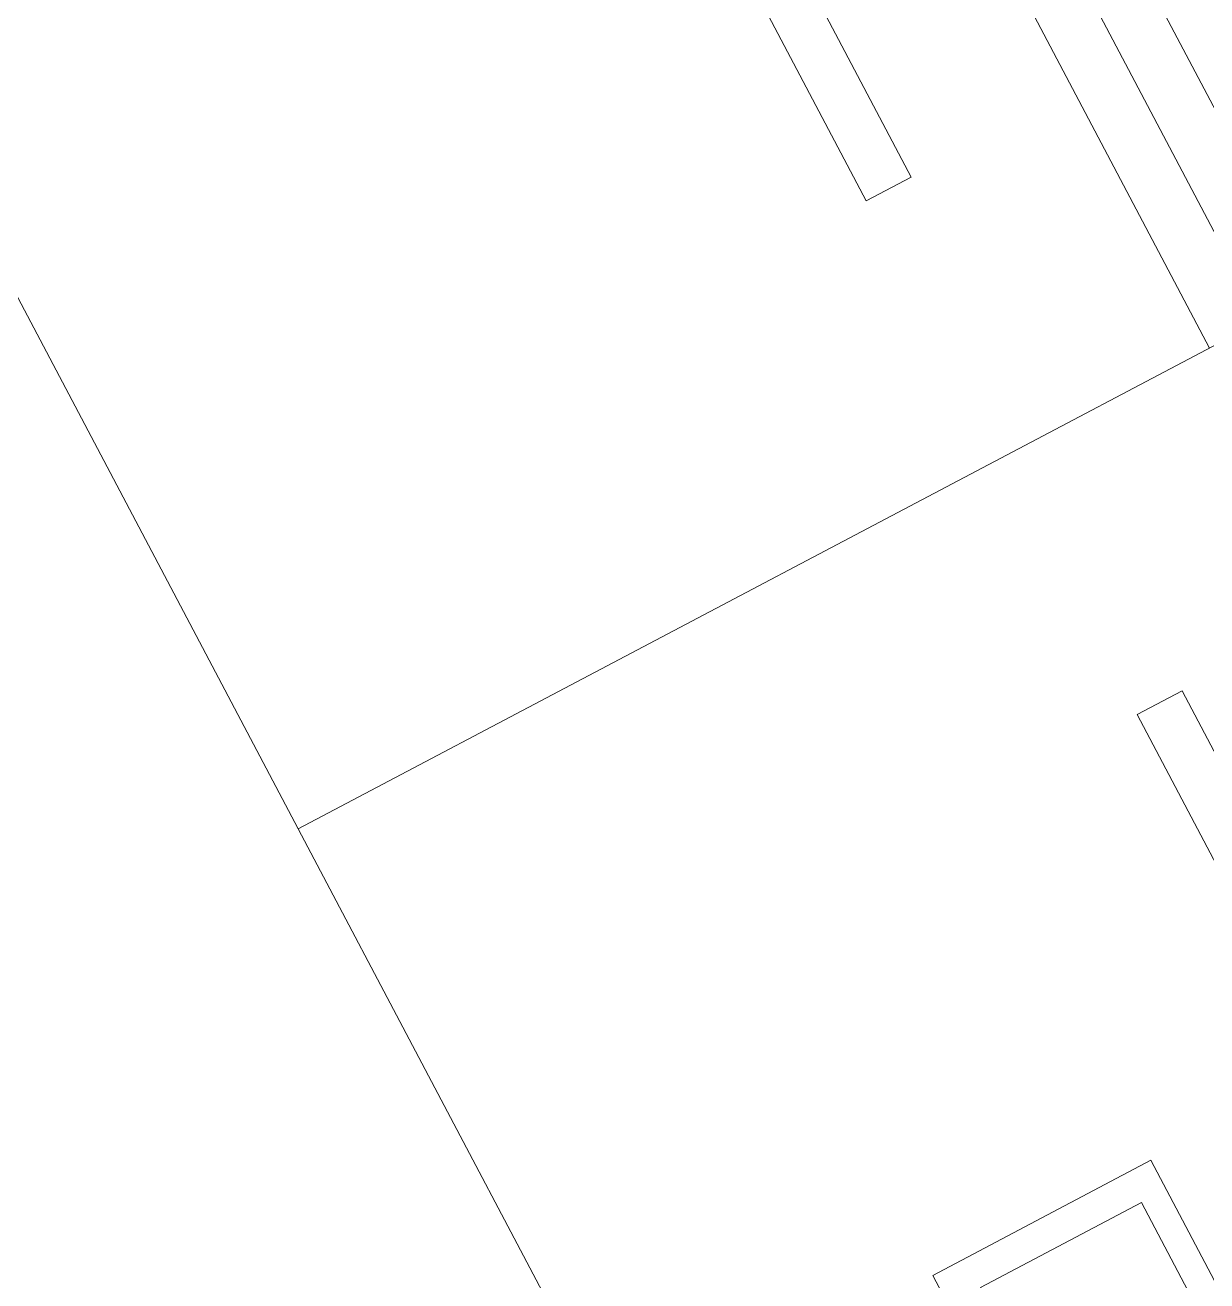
# Model space of a CAD drawing. Header units: millimetres. Extents: x 76548 to 82340, y 1824 to 48656.
# Drawn here: x 77561 to 78375, y 17630 to 18496 of the extents above; entities that cross this region are included whole.
import ezdxf

# ---------------------------------------------------------------- set-up
doc = ezdxf.new("R2010")
doc.units = ezdxf.units.MM
doc.header["$MEASUREMENT"] = 0
doc.layers.add('FURN-FILE', color=211, linetype='Continuous', lineweight=0)
doc.layers.add('FURN-WKST', color=42, linetype='Continuous', lineweight=13)

# ---------------------------------------------------------------- blocks, each defined once
blk = doc.blocks.new('wrk3_24')
at = {"layer": 'FURN-WKST', "color": 0}
blk.add_line((2.91038304567337e-11, 40), (1499.999999999971, 40), dxfattribs=at)
at = {"layer": 'FURN-WKST', "color": 0, "flags": 128}
blk.add_lwpolyline([(0, -1.455191522836685e-11), (1500.000000000004, 1.455191522836685e-11), (1500.000000000004, 749.9999999999854), (0, 750.0000000000146), (0, -1.455191522836685e-11)], close=True, dxfattribs=at)
blk = doc.blocks.new('*U140')
at = {"color": 0, "linetype": 'ByBlock', "lineweight": -2, "flags": 128}
for points in [[(-67.61908009959734, 119.8511182272923), (-64.84534890274517, 117.1913168421379), (-62.42550673798542, 114.5413304737922), (-60.30800325647579, 111.93090655985), (-58.44940678270359, 109.3822467626014), (-56.8130693375424, 106.9115210063756), (-54.00518346956233, 102.0915753082154), (-51.80652440115227, 97.70417012096004), (-50.06344278018514, 93.76066651516157), (-47.37595461419551, 86.68967397911183), (-45.62595027363568, 81.301109963817), (-43.35318819442182, 73.19370558425726), (-41.40966762852622, 65.19777894075378), (-40.91550505548366, 62.53394001889683), (-40.6496677602845, 59.92285450849158), (-40.58475376819842, 57.3700825052365), (-40.97268007397361, 52.37802014877889), (-41.914883470512, 47.67022876156261), (-43.26942421402782, 43.26000024147652), (-44.92278237442952, 39.15115871220769), (-46.78456044603081, 35.3405564492823), (-48.78314655720897, 31.82003214280121), (-50.86216625687666, 28.57793791249424), (-55.24086516475654, 22.69230034189968), (-59.51887410721974, 17.79939850518349), (-63.54742014381918, 13.75705450441455), (-67.25285308546154, 10.43118688863615), (-70.60783187678317, 7.701659292877594), (-76.6677293099201, 3.37855615317676), (-81.31404716522957, 0.5568642565995106), (-84.82432937524572, -1.299374426846043), (-90.08361473228433, -3.63072643349733), (-95.27644379723642, -5.37451956633231), (-95.47358019890089, -5.419091665607993), (-95.67055297488696, -5.444728268295876), (-95.86637859886105, -5.453880923676479), (-96.06022140358982, -5.448739235853282), (-96.44535499345511, -5.402093129770947), (-96.81497408929863, -5.318066597705183), (-97.16608570462267, -5.207561594172148), (-97.49687890791392, -5.079112602947134), (-97.8064397785347, -4.939352993860666), (-98.37903664850455, -4.634890908891975), (-98.86386705219047, -4.332948448918614), (-99.26913694133691, -4.049802353751147), (-99.60483979117998, -3.793078841161332), (-99.88115909724729, -3.565285736774968), (-100.1076285141899, -3.366031539557298), (-100.2927462922671, -3.193397904167796), (-100.5840608621947, -2.899356445865124), (-100.7723644175567, -2.689240437088301), (-100.8949787282181, -2.539572256111569), (-101.0465345834236, -2.330884196060651), (-101.1561822656222, -2.14503931091167), (-101.4409390787914, -1.445322142277291), (-101.6481950548041, -0.6524327172010089), (-101.788603322595, 0.2165423058213491), (-101.8716133223643, 1.14656713338627), (-101.8970730606816, 3.172354743277538), (-101.7775322246016, 5.306508713772928), (-101.5583595260396, 7.480283609489561), (-101.274357725124, 9.642635119016632), (-100.5870980057807, 13.93301152819913), (-99.14412823809835, 21.74740369258143), (-98.60773122712271, 24.6304200236118), (-98.17320661401027, 27.07396864619659), (-97.83422069944208, 29.12574987945845), (-97.57892483736214, 30.83770289058884), (-97.39370947254065, 32.26027720448837), (-97.17186890404264, 34.55116414575605), (-97.10536031059746, 36.07788473146502), (-97.11974775588897, 37.10091909084076), (-97.25674297382648, 38.41793243991197), (-97.38180276550702, 38.97036062074767), (-97.54741736219148, 39.44703207765269), (-98.1142014345678, 40.19056864662343), (-98.9233204092452, 40.45366641275177), (-99.93445238847926, 40.30889917400782), (-101.1120721077896, 39.82035763866588), (-102.4249452070071, 39.04453982257837), (-103.8456727578159, 38.03115308111956), (-105.3502812164661, 36.82383626693627), (-106.9178534255916, 35.46080970465118), (-108.5301967025734, 33.97545994807297), (-111.8827385132754, 30.69538162020035), (-140.3592596941307, 0.2186055035745085), (-143.5165686777764, -2.886757814550947), (-146.0600128784281, -5.219260733905685), (-148.0878357508773, -6.913196830890229), (-149.690816583272, -8.094561399237136), (-150.9488208765397, -8.87438195465802), (-151.9298831256747, -9.34657586159301), (-152.6906584745593, -9.588280633281101), (-153.2775406830333, -9.661413752051885), (-154.1174063881626, -9.460717697897053), (-154.5820657349977, -9.020029403465742), (-154.8326237551082, -8.517528435651911), (-155.0435865360923, -7.474236274843861), (-155.0473385666555, -6.067045890893496), (-154.8964854430524, -3.053171089457464), (-154.7997154541663, 2.860183056647656), (-154.8552917617053, 8.279427474015392), (-154.9618969707226, 13.17897466721843), (-155.1534302890504, 22.03153732795181), (-155.1920812111784, 28.83735241508839), (-155.1008446458436, 33.99827347265455), (-154.6791158218839, 41.77505371118968), (-154.3050895104097, 45.6581984112272), (-153.8007694544795, 49.52481551114761), (-153.1729636003147, 52.92732618466107), (-152.3840443749796, 56.04172198531887), (-151.4776834191143, 58.89398270378297), (-150.4891096838546, 61.5077040081087), (-149.4466183565382, 63.90430243581068), (-147.2104973392416, 68.25514738704078), (-144.9776890144567, 71.90625871885277), (-142.8334516649484, 74.97902596081985), (-140.8253958409914, 77.57257614884293), (-137.0507443647948, 81.89322869175157), (-134.0331248992152, 84.94772338198527), (-131.6822957018449, 87.13180677212222), (-128.041265477048, 90.23306362117364), (-124.2950765424757, 93.12041495272933), (-122.1944844026584, 94.5048411681637), (-120.125022509892, 95.61534097933327), (-118.1086713360273, 96.51444639041074), (-116.1610635663819, 97.25128303228848), (-112.3910850809189, 98.41623102913582), (-98.74895914975787, 101.7455898591325), (-95.42882702485076, 102.7795248570219), (-93.01137761422433, 103.7020986989846), (-91.25022279002587, 104.4980965959257), (-88.70853722964239, 105.891280534619), (-87.48904267014586, 106.6896908708659), (-86.30767392944836, 107.5634780721812), (-85.24281759059522, 108.4234079520393), (-84.33511441126757, 109.1963672712445), (-83.5611749401287, 109.8897256729178), (-82.90078719997837, 110.5103206056447), (-81.7860699166049, 111.6298139937826), (-80.9870421657688, 112.4993101095206), (-80.41015755770786, 113.1693222091817), (-79.58315814647358, 114.2047176758279), (-78.80509393326065, 115.2786013452424), (-78.45260571164545, 115.8283388766285), (-78.15109776785539, 116.3628793276148), (-77.64597897385829, 117.4047347786909), (-76.12015512687503, 121.2024270650363), (-75.69985634527984, 122.122288345312), (-75.35043371777283, 122.7881308255783), (-75.06370019931637, 123.2702966395227), (-74.58582031464903, 123.9603531057437), (-74.32227512936515, 124.2883374473677), (-74.04041603661608, 124.6036623473665), (-59.05672363727354, 140.1510850906852), (-36.23564090477885, 163.1540405143242), (-13.51566399703734, 186.2140992055902), (0.4958864473883295, 201.0816343661863), (21.26328289901721, 223.6485303609443), (31.80705583900271, 234.8251548717417), (42.62526393884036, 245.7912772935015), (43.70061467932828, 246.7682474628236), (44.76959260777221, 247.6015438125396), (45.82103654796083, 248.3133955002122), (46.84662067180034, 248.9224666154441), (47.84028851315088, 249.444443030683), (49.77822733200446, 250.3023364261608), (51.5427755114215, 250.9323933997439), (53.13007213716628, 251.3986341190757), (54.5458255650301, 251.7463450646392), (57.06777838809649, 252.2318826944829), (58.98240400246868, 252.5041075213594), (61.86387920306879, 252.7861356514768), (64.72213053592714, 252.9434306352377), (74.32516220280377, 253.192755991513), (82.65162228011468, 253.2409107464337), (97.10010229871841, 252.9758709788803), (107.8759669136343, 252.513658389893), (124.0263173383137, 251.4533350394631), (140.2654369056982, 250.0231908925634), (165.3093996995303, 247.4188910413832), (183.9117582234321, 245.1933508434377), (197.8449213047716, 243.310337536157), (218.8391275547619, 240.0511836253718), (240.1024128960562, 236.156604621734), (248.7611122700037, 234.1900473329006), (256.186475809518, 232.1130546154745), (262.5724508837011, 230.0469118150868), (268.0779688235489, 228.0646362974949), (277.5354498688248, 224.2447076623394), (284.48707708031, 221.1221407611083), (294.7000673256698, 216.0949155328635), (304.6719121779606, 210.7441164936899), (312.3102401713113, 206.259706148554), (318.8010893504106, 202.0233081238548), (324.3168669124716, 198.055573369631), (329.0069823505182, 194.3695947166343), (332.9992974594934, 190.9706648405845), (336.4023111995048, 187.8571193858879), (342.1425338980043, 182.0787008632615), (346.2573300809745, 177.4551529875534), (349.2303177099384, 173.8164770746007), (353.4989858744375, 168.0715698394779), (357.527370797703, 161.9673045995441), (360.0397422222595, 157.7888825482478), (364.3050151700445, 149.9991768384352), (367.6088177376078, 143.2079608393724), (370.2122486756271, 137.2651436032975), (372.2973645470774, 132.0517480148883), (375.5819527893036, 122.8650751530367), (377.8010569826001, 115.8934357966646), (380.8564324112667, 105.2474096567676), (383.7333848598646, 94.30326769605745), (387.5562381084019, 80.06252555781248), (390.2762907734868, 69.43734637932357), (391.9656708241091, 61.47044515255038), (392.9224299667112, 55.4840800801685), (393.4177846199163, 50.98282134158944), (393.6441879352642, 47.59822704375256), (393.7204298809811, 42.50415163759681), (393.4428878726467, 37.3853461186518), (391.5755625806341, 18.34656438336242), (388.4089335701137, -10.11167181293786), (385.0056040351628, -38.54321582521516), (381.1688266494602, -69.87065386373433), (377.1767696383176, -101.290314624639), (375.9134614937357, -110.1125533967497), (374.6273851979058, -117.8116107258174), (371.9929095386615, -131.2049415060283), (369.7155797487503, -141.1532946795778), (367.8487187862047, -148.543492937948), (364.8091677480406, -159.4895445085604), (361.5026112755149, -170.2371571781005), (359.369823881847, -176.1460889407208), (357.0236000010336, -181.5169679605133), (354.5302237881406, -186.4063076520033), (351.9434967221168, -190.8638866208494), (349.3068671821093, -194.933633369481), (343.835194619096, -202.2848269314491), (338.5118001780647, -208.424521676694), (333.4682591888704, -213.5782274088851), (328.7764113347803, -217.9240908891516), (324.4686492412293, -221.6039088220277), (316.5034598615603, -227.7740241957727), (310.1976084852067, -232.181910065101), (300.2537979428598, -238.45149257702), (289.7886433609674, -244.3239581824164), (286.3437579385645, -246.1000204266493), (279.9784435659385, -249.097542745083), (274.4847485112987, -251.3712991774737), (269.7153870742477, -253.0992762115857), (265.5572455728106, -254.4148186918937), (261.9211798648175, -255.418079612522), (255.5398913001118, -256.8482508809029), (250.7183870989975, -257.6546365626637), (247.0708612182934, -258.1128319757336), (241.5320166820165, -258.569274817215), (235.8906992768025, -258.7546413669334), (230.1699143896258, -258.7474880863811), (220.1959967353469, -258.5234413484759), (205.2884347080835, -258.0311171892245), (197.8414705118339, -257.8805977371376), (190.3884818224178, -257.8959673912832), (143.8887575568078, -259.0418440685025), (97.32912350537663, -260.2023101767554), (82.80908911299775, -260.485916643036), (71.9540389249014, -260.561261583036), (63.8072716746683, -260.4060742233705), (57.68350237142295, -260.1138915404008), (53.07849583200004, -259.7719455859842), (46.14470306473959, -259.0258010062244), (39.17097033603932, -257.9548900375594), (34.89920905450708, -257.1051386875224), (30.95553796524473, -256.1692795203198), (23.70664724384551, -254.0838065741809), (17.50251251568261, -251.9448443348447), (12.16574953804957, -249.8660456017242), (2.996469451318262, -245.8472887824755), (-3.77003986503405, -242.5887633705497), (-23.78141759207938, -232.2085929685927), (-55.34810943470802, -215.452499725372), (-86.82922167798097, -198.5466316595957), (-99.67514301638585, -191.5200144116061), (-118.785892400454, -180.6823007387029), (-137.7522017480806, -169.6584653481332), (-138.863216164842, -168.8596848630077), (-139.6639088239317, -167.9736091766863), (-140.1954383459524, -167.0175888979211), (-140.4944237559685, -166.0068317718396), (-140.5934062283486, -164.9546318108296), (-140.5212658449018, -163.8725755018932), (-140.3035976403335, -162.7707273023188), (-139.963050809034, -161.6577964266653), (-139.5196345850127, -160.5412867384584), (-138.9909939767094, -159.4276313886367), (-137.7159975743998, -157.1944213003881), (-136.258612131991, -155.0307270504636), (-134.7006545879849, -152.9612651112984), (-133.1034922056861, -151.0020658981157), (-129.8548318622779, -147.3332034491032), (-126.8658522751357, -144.1945916599398), (-124.2436348029296, -141.5591358973252), (-122.0144369690679, -139.3754668635011), (-120.1610661921877, -137.5835569820556), (-118.6454059337557, -136.1234227066416), (-117.4215842890117, -134.9396044713794), (-116.4433247527195, -133.9831318947836), (-115.6677447372349, -133.2120449426402), (-114.5151501832588, -132.0233050219176), (-113.8426672751812, -131.2771197098991), (-113.4580606806267, -130.805515782522), (-113.0912626658246, -130.2489826944075), (-112.9986966945871, -129.8852522413581), (-113.1117941811681, -129.782468660178), (-113.344653840817, -129.9134058942618), (-113.6795563762862, -130.242258493352), (-114.1007767521078, -130.7373944304818), (-114.5943804960698, -131.3709185637636), (-115.1480398565182, -132.1182793114749), (-115.7508679302555, -132.9579143953233), (-116.3932690509537, -133.8709318966103), (-117.7872580886906, -135.8869749298829), (-119.2525973892625, -138.0272243670843), (-120.7450170518714, -140.2074166550374), (-122.231464532204, -142.365951170279), (-125.1917611632234, -146.5899900644217), (-127.9005270098714, -150.3254609138821), (-130.305334031058, -153.4985058607163), (-132.3984801385232, -156.1176093844624), (-134.1963402040419, -158.2324766575257), (-135.7268447671668, -159.909797599732), (-137.0221046354272, -161.2195411229404), (-138.1142528286, -162.2277058277468), (-139.0332648718613, -162.9929388222154), (-139.8059680895822, -163.5653963723526), (-141.0789961469127, -164.3297852926189), (-141.9601096350088, -164.6879674906231), (-142.575306823579, -164.8261820449043), (-143.4184536971152, -164.809776075228), (-144.1581303787971, -164.5072149667394), (-145.7467218587117, -163.4526145592754), (-147.5187707229488, -162.2556296169205), (-149.3920935808419, -160.9601091453369), (-151.3046281099523, -159.6012172531773), (-153.21023065591, -158.2069971548481), (-155.0752920431842, -156.7996607128953), (-158.7117176131433, -153.9168607739266), (-161.9625242557959, -151.1546898108791), (-164.792383609456, -148.5722181389901), (-167.2121996407368, -146.1978239965756), (-169.2561883811431, -144.0404501757512), (-172.5917887125979, -140.1063126511472), (-174.8250740188669, -137.0409443845201), (-176.311619734799, -134.6873442400101), (-177.3047509173775, -132.8956572066636), (-178.5750665001397, -130.1718686657296), (-179.5524902293546, -127.4124721054322), (-181.977568966191, -118.6468416164571), (-183.8394862531422, -110.9795330551715), (-185.2837381454883, -104.2689730703205), (-187.4317530569097, -92.51245212736467), (-188.7571369237121, -83.67606167962367), (-190.348427143108, -70.37480353385035), (-191.5415329111274, -56.99733186713274), (-191.6633111881965, -55.17211283359575), (-191.7508535684319, -53.34382336631097), (-191.8026119650458, -51.5500515193271), (-191.7984160308843, -48.05318040715429), (-191.6592339072231, -44.94180744931509), (-191.410879395582, -42.25647113437299), (-191.0813764489139, -39.98655382133074), (-190.696922383082, -38.09582722597042), (-190.2800577158632, -36.53756042246823), (-189.8490970111161, -35.26310255446515), (-189.4182397033728, -34.22645204310174), (-188.9980116388761, -33.38641143406858), (-188.5958337929769, -32.70733516717519), (-187.8110871035315, -31.65638994811161), (-187.1518743104971, -30.99322618422593), (-186.6160116687388, -30.57193637627279), (-185.7430329240888, -30.07088729696261), (-184.7838221004058, -29.73768139098684), (-184.4071104059694, -29.67010481502075), (-184.0407551104145, -29.64958676915558), (-183.6847792358749, -29.67000999446464), (-183.3391601767798, -29.72590520287486), (-182.6682208898419, -29.92919146009808), (-182.0388699985488, -30.22476771578658), (-181.4497757916979, -30.58526654620073), (-180.8993205330917, -30.98921051966681), (-180.3857010325883, -31.41986265566811), (-179.9070062322426, -31.8642918151163), (-179.019018238454, -32.7877905933492), (-178.2549595782766, -33.6728090939032), (-176.955463596154, -35.33233108864442), (-176.019718218522, -36.61534342000959), (-175.3439610249334, -37.56885977719503), (-174.3784638255747, -38.93963741734478), (-173.919769566477, -39.58091406598032), (-173.4785835188086, -40.18211271208929), (-172.808695597836, -41.18164672526109), (-172.2193723671371, -42.25507801594358), (-171.7000036861864, -43.38466286373296), (-171.241210766093, -44.55497621490213), (-170.4620566963858, -47.0061225022655), (-169.8423866655212, -49.48213979477441), (-169.3379256485205, -51.91756692977651), (-167.7785207146517, -61.37189623049562), (-167.1882042554062, -64.76271732532769), (-166.6038311492157, -67.52804352709427), (-166.0114614882768, -69.73434402999192), (-165.411595656944, -71.46199291338053), (-164.8112229264225, -72.79189903508814), (-164.219350984029, -73.79865441983566), (-163.6446529759269, -74.54755017079151), (-163.0943706538965, -75.09380173857426), (-162.57393612944, -75.4829627870713), (-161.5690609844896, -75.95103014243068), (-160.7309857863438, -76.11242769089586), (-160.0516873092565, -76.12019572663121), (-158.9463098177657, -75.93989949535171), (-157.7311059778003, -75.51688014493993), (-156.9399854568474, -75.10434701674967), (-156.2955865268741, -74.62689273770957), (-155.7788926502108, -74.09568430962099), (-155.3729986350518, -73.52058226775989), (-155.0628941562463, -72.91027632832993), (-154.8352684935526, -72.27240770063509), (-154.6783344637952, -71.6136793367441), (-154.5816697120317, -70.9399552720206), (-154.5339956431999, -69.54466772966043), (-154.6344174941332, -68.14273850069003), (-154.8337616038334, -66.75998472615174), (-155.094694730753, -65.41506295084037), (-155.718015651888, -62.80370511748333), (-156.9400471998961, -58.13443751609884), (-157.3427918365196, -56.41277606973745), (-157.6317597260932, -54.94368370740995), (-157.8188605607575, -53.6976254494075), (-157.9207279225229, -52.6447185188299), (-157.9548009667778, -51.75689849921764), (-157.8712269719836, -50.29066768082703), (-157.6719051785039, -49.27474070868266), (-157.4360076418088, -48.56589940329286), (-156.9289898712013, -47.59696943291783), (-156.6010963974695, -47.15838234766852), (-156.2202547803608, -46.75249037853791), (-155.4489805294434, -46.03654248639214), (-154.7457354747457, -45.42474148043402), (-154.1023863423761, -44.905717345835), (-153.5138029998925, -44.46745728839232), (-152.976333134473, -44.09842361141637), (-152.4869629991008, -43.78810589890782), (-152.0428877974191, -43.52723838539532), (-151.2268936246692, -43.09725698224793), (-150.5796436410892, -42.79919707349472), (-150.0728092841164, -42.59065928976634), (-149.275822747979, -42.3038705726176), (-148.4318151398766, -42.05068169453079), (-145.5936767843814, -41.46965387301316), (-143.0841988059401, -41.31810812587355), (-140.8648956653778, -41.53547722916483), (-138.9014424281922, -42.06797142560026), (-137.1632517389226, -42.86788583979433), (-135.6230921286042, -43.89297549375624), (-134.2567437173566, -45.1058914944515), (-133.0426877440186, -46.47367256763391), (-131.96182668861, -47.96728665704723), (-130.1071653251856, -51.28900742752012), (-128.6162530701404, -54.85220100202423), (-127.3968885211943, -58.52333244814508), (-126.3779901656817, -62.20283200834092), (-124.6873513093014, -69.55283952761965), (-121.9072591732402, -83.00048860085371), (-120.7492450088612, -87.95274836287717), (-119.6161659559002, -92.13478943253358), (-118.5026518373779, -95.62907010250638), (-117.4145448875497, -98.52723765906558), (-116.3617225406488, -100.9190440912826), (-114.2585528359923, -104.7250704289982), (-112.4333259765117, -107.2136695243462), (-110.9081353654037, -108.8469220761799), (-108.3439422730007, -110.8810104050208), (-106.9278259408311, -111.6953026474803), (-105.4164328958577, -112.3647985127827), (-96.07870677298342, -115.6810305187682), (-87.74457429208269, -118.3175195597141), (-58.00587562046712, -126.7068666762207), (-43.21370241083787, -131.1302810144807), (-35.93717115560139, -133.5750311333395), (-28.77853825452621, -136.2421366490598), (-23.85494548398128, -138.380934839086), (-19.33095461397897, -140.6682347098686), (-11.02845248233643, -145.5126115536877), (3.228537057613721, -154.8503769614654), (13.99604790973535, -161.6585553288387), (18.10883484300575, -163.9918589879235), (21.75751402082096, -165.8854665541548), (28.28267377623706, -168.7831059509335), (33.3175958928914, -170.5357667306707), (37.18665846786462, -171.5728051737824), (43.15978328909841, -172.6211779599653), (46.23036960847094, -172.8937547046189), (49.36173185301595, -172.9842061740128), (52.81227650158689, -172.8865107038073), (55.99958914164745, -172.6371362472273), (58.9496985997539, -172.2790615907725), (64.3942895327782, -171.329664169818), (69.08037202995911, -170.2580827970596), (77.15365960009512, -168.0216778756476), (89.11674491873418, -164.3976638044114), (95.10699946511886, -162.7465020026575), (101.1490881537611, -161.3761569685012), (104.7708478115674, -160.7698299193544), (108.233325961206, -160.3492037127253), (114.8568215045234, -159.8465636692126), (126.6463835103787, -159.3769571231169), (135.4333474995656, -158.8631702361963), (141.8687076486967, -158.1045101635827), (146.5558856518619, -157.2063724858963), (149.9708539444691, -156.2973600218502), (152.4663004773902, -155.4619768242337), (156.0898221864918, -153.930228002173), (159.5523224818608, -152.0242780741755), (160.6152795602538, -151.3010746619548), (161.5700097541703, -150.5374698988599), (163.2223251031683, -148.8923703869441), (164.5528515334881, -147.1672003134299), (165.6263881678024, -145.4047753039122), (166.4950645893696, -143.6378989616642), (167.2007411990198, -141.8913623308399), (167.7769653618016, -140.1835666091647), (168.667481290744, -136.8258905736948), (169.2835897585319, -133.7559439176621), (170.1228728288552, -128.196603413955), (171.231364199135, -119.7722018187997), (171.9177533766633, -115.693327688612), (172.3343358328566, -113.7219030927627), (172.8152157223667, -111.8090318773247), (173.1182778253715, -110.7995194162868), (175.9260758286546, -103.5112854881918), (176.2179289055493, -102.5823472179145), (176.4400837769354, -101.756777350427), (176.6044438335521, -101.0227011321986), (176.8129965314583, -99.70686368710085), (176.8932131802576, -98.68963297314622), (176.9048267937906, -97.90723265791894), (176.8356991215987, -96.69872700666019), (176.6520413123944, -95.44382430076075), (176.3753850598005, -94.32563958419632), (176.0144105242798, -93.36020454339086), (175.581889747933, -92.52964087930741), (175.0891706309485, -91.81796736129036), (174.5463209612062, -91.21090985950286), (173.9622585071484, -90.69572974576295), (173.3448684909381, -90.26106892533426), (172.7011096361821, -89.89680992360081), (171.3357953998784, -89.33712493495477), (169.9285330561252, -88.96868520719727), (168.5116102635366, -88.7417181589044), (167.1091954463627, -88.61746809019314), (165.7390257007646, -88.56596472516685), (163.0564864829939, -88.59772642094322), (158.1581000283186, -88.85430130028544), (154.4712558061146, -89.00607523053259), (151.7869116494257, -88.98018836090341), (149.8562780794455, -88.83288712553258), (148.4704648301849, -88.62967891022708), (147.4726883488765, -88.41633736897347), (146.0527706560824, -87.98524569867004), (144.7373665501073, -87.40439584408887), (135.1805598059436, -82.50651635901158), (131.5925560851028, -80.61962723464967), (128.4853406008478, -78.90080014864361), (125.8064571112627, -77.32473261337145), (123.5031948430697, -75.87695420579257), (119.5898564204399, -73.15473218366242), (116.7753965478041, -70.92565633310005), (114.7449723915488, -69.13169036444015), (111.8474876928522, -66.21932656122954), (110.4726257851726, -64.65393645266158), (109.1514558133204, -63.00985070394381), (107.2349010120961, -60.39535235246149), (105.5756447253225, -57.91112618965781), (104.1388359243865, -55.55161748763203), (102.8944474715536, -53.31155622677761), (100.8232904019242, -49.03458275492449), (99.2845742344507, -45.20537644224532), (98.14187025454885, -41.78444632259925), (97.29408160682942, -38.73465489830051), (96.6661151520675, -36.02110696265299), (95.816304715554, -31.16696934117135), (95.38131501810858, -27.43446516280892), (95.16570375095762, -24.58123879949926), (95.01528971518565, -20.21162966833799), (95.06647248161607, -15.73025528083235), (95.28099310654216, -11.97855910192447), (95.639495876414, -8.533975663533056), (96.10750257107429, -5.366970932293043), (96.65690540603828, -2.451380624435842), (97.95866895666404, 2.879947015353537), (99.36754644280882, 7.404984100532602), (100.7894403017126, 11.26150094695913), (102.1666962862218, 14.55999183585664), (104.8461521756253, 20.16888814943377), (107.0547833129531, 24.24524983594165), (110.6361583902908, 30.16274089283615), (114.4752155398892, 35.85926733036467), (118.3384456400236, 41.19147484239875), (121.8671534165333, 45.75545785860595), (125.105786641856, 49.64499807039101), (128.0802721103828, 52.95129003853071), (130.8074452448782, 55.75828176125651), (133.3002882088913, 58.1407034940421), (135.5706506513816, 60.16364563307434), (139.7630444456445, 63.55196181937572), (143.107119323744, 65.95477721368297), (145.736879952834, 67.67252267176809), (149.8910965858377, 70.10380613674351), (154.3143084591866, 72.3484837886499), (157.0828529251885, 73.58614791143191), (159.6366336532956, 74.61237626297952), (162.0001395058644, 75.46293981171766), (166.3710232948069, 76.78712364811508), (170.1542581712711, 77.6810801011161), (173.4528289567825, 78.28149247809051), (176.3433739576867, 78.68164083001102), (181.4451863135328, 79.13612591553465), (185.3371436347661, 79.30259539722465), (191.3389900560578, 79.33349257609007), (197.6107623895514, 79.17879188462757), (205.5380696539069, 78.7241985471992), (212.3204310976726, 78.02694163031629), (218.1326622750494, 77.18678733829802), (223.1217514057498, 76.27500827026597), (227.4112584489339, 75.34161775725079), (234.7423236611066, 73.40282200257207), (240.0896129593166, 71.69292541704999), (244.0126900408068, 70.26619378566829), (249.7531906859513, 67.89353872900028), (255.3161617168516, 65.24102301405946), (258.3066985291516, 63.65029318306188), (261.0509289495385, 62.06523282176204), (266.0267610770679, 58.82261485305935), (270.1811665577261, 55.66377419266064), (273.6484752720426, 52.62675276064329), (276.5437897290976, 49.74232907674013), (278.9643149435869, 47.03258877482585), (280.9913165083271, 44.51118719825172), (282.6922629707697, 42.18441915223957), (285.4979858434381, 37.82815029548146), (287.4527925713337, 34.31144084301195), (288.8310481954104, 31.52686544079916), (290.7516047062527, 27.10364966665657), (292.4889062021102, 22.37224755038551), (294.0909466863086, 17.21866940075415), (295.3266095657018, 12.4980982197485), (296.2601262504904, 8.166516955818224), (296.9451081921725, 4.185332940607623), (297.4262922174094, 0.520605958019587), (297.9284047585243, -6.182021388503927), (297.963924901007, -11.87568672363705), (297.7062028390355, -16.73451838574692), (297.273234117587, -20.89701960356979), (296.7446944015828, -24.47463042429445), (295.5067501905869, -30.59940430575807), (294.3370736848447, -35.08718842032977), (292.2351073685859, -41.66442400708183), (289.7665626028902, -48.0758512526736), (288.0436844636279, -51.98656365202987), (286.2077169551631, -55.741156585922), (284.2982098499924, -59.30468752174056), (282.3472959525243, -62.65579689399601), (278.2852304995904, -68.87608596980863), (274.3171716432553, -74.14118361120927), (270.5439779806475, -78.5196142477289), (267.0223467194883, -82.1137968056355), (263.7794329452445, -85.03577694385604), (260.8229465557379, -87.3940144967928), (258.1481093883776, -89.28686596488478), (255.7424294444063, -90.80000742238917), (251.3914152608049, -93.09497528119391), (248.0149872143229, -94.49376040518109), (245.4216216209607, -95.34602181668743), (241.4373802861082, -96.28492476212705), (237.345008903736, -96.78744114088113), (229.9377887748415, -97.17126355612709), (223.5399938389892, -97.34788989748267), (212.4828773129411, -97.37754975137796), (179.611217948026, -96.5589325220426)], [(-44.32966108576511, 86.45783814479364), (-19.86018386532669, 97.91891023585049), (4.609293355082627, 109.3799823269146), (20.7237290671037, 116.8743191023823), (32.82827485410962, 122.3835381311437), (51.16201961474144, 130.4042492937406), (60.4645321341377, 134.2808353942746), (69.89194735324418, 138.0532469735808), (74.40671363666479, 139.6159173441047), (78.69435236006393, 140.7501711475998), (82.75725016533397, 141.5438527532824), (86.59997983591165, 142.0682218057264), (90.22872151067713, 142.3809844374118), (97.0897024522128, 142.5467324680358), (103.14041281768, 142.2977611202004), (108.4595097999991, 141.8253632018241), (117.7942354621046, 140.5464094113304), (131.7628109658399, 137.9421922436632), (145.5406920548412, 135.129933506978), (150.6436278651236, 134.0039048473227), (155.1127970661037, 132.7970620569395), (158.9854816232837, 131.5541937378584), (162.3176585646434, 130.312051758905), (165.1717245977488, 129.0990486281371), (167.6095581525005, 127.9359191786243), (169.6888739172136, 126.8368042002767), (173.1859543885948, 124.7217907188788), (175.6721585219493, 122.9678590168696), (177.4497523018799, 121.5537951948354), (179.9609135204228, 119.2677675578816), (182.2666252501513, 116.7757533314143), (184.7714203101787, 113.6334575297551), (186.8317247779487, 110.7322217935798), (188.5105477119505, 108.0899251954688), (189.8689828361094, 105.7068495435233), (190.9625071935734, 103.5728361082074), (191.8395057052985, 101.6719381908188), (192.5410529962246, 99.98540758967283), (193.6090053882363, 96.98813166147738), (194.2661476760113, 94.7074225223696), (194.6722826354089, 92.98157226437615), (195.133386435482, 90.37283057641616), (195.4058474182821, 87.74595514412795), (195.6871233038255, 83.48946156883176), (195.9683991892962, 79.23296799354284)]]:
    blk.add_lwpolyline(points, dxfattribs=at)
blk = doc.blocks.new('wrk3_26')
at = {"layer": 'FURN-FILE', "color": 0, "linetype": 'Continuous', "lineweight": 0, "extrusion": (0, 0, -1), "flags": 128}
blk.add_lwpolyline([(-759.9999264139151, 166.9337833641766), (-1299.999926413569, 166.9343945620931), (-1299.999875479909, 201.9348281481944), (-759.9998754803091, 201.9342169506563), (-759.9999264139151, 166.9337833641766)], close=True, dxfattribs=at)
at = {"layer": 'FURN-WKST', "color": 0}
blk.add_line((1.455191522836685e-11, 40), (1499.99999999996, 39.99999999998545), dxfattribs=at)
at = {"layer": 'FURN-WKST', "color": 0, "extrusion": (0, 0, -1), "flags": 128}
blk.add_lwpolyline([(7.275957614183426e-12, 0), (-1500.000000000004, -2.91038304567337e-11), (-1499.999999999996, 749.9999999999709), (0, 750), (7.275957614183426e-12, 0)], close=True, dxfattribs=at)
at = {"layer": 'FURN-FILE', "color": 0, "linetype": 'Continuous', "lineweight": 0, "extrusion": (0, 0, -1), "rotation": 92.21292925001441}
blk.add_blockref('*U140', (-713.1698301829274, 747.1278420790331), dxfattribs=at)
blk = doc.blocks.new('*U144')
at = {"color": 0, "linetype": 'ByBlock', "lineweight": -2, "flags": 128}
for points in [[(-67.61908009955368, 119.8511182272414), (-64.84534890270152, 117.191316842087), (-62.42550673795631, 114.5413304737449), (-60.30800325643213, 111.9309065598063), (-58.44940678265993, 109.3822467625432), (-56.8130693375133, 106.9115210063246), (-54.00518346951867, 102.0915753081608), (-51.80652440110862, 97.70417012090911), (-50.06344278014149, 93.76066651511064), (-47.3759546141664, 86.68967397905362), (-45.62595027359203, 81.30110996375879), (-43.35318819439271, 73.19370558419905), (-41.40966762848257, 65.19777894070285), (-40.91550505544001, 62.53394001885317), (-40.64966776024085, 59.92285450844065), (-40.58475376815477, 57.37008250519284), (-40.9726800739445, 52.37802014873523), (-41.91488347046834, 47.67022876152259), (-43.26942421398417, 43.26000024144741), (-44.92278237440041, 39.15115871217495), (-46.78456044600171, 35.34055644926411), (-48.78314655716531, 31.82003214277574), (-50.86216625683301, 28.57793791247968), (-55.24086516472744, 22.69230034189241), (-59.51887410717609, 17.79939850517621), (-63.54742014377553, 13.75705450442183), (-67.25285308543243, 10.43118688863251), (-70.60783187676861, 7.70165929288487), (-76.667729309891, 3.378556153184036), (-81.31404716520046, 0.5568642566067865), (-84.82432937523117, -1.299374426835129), (-90.08361473224068, -3.630726433490054), (-95.27644379719277, -5.374519566328672), (-95.47358019888634, -5.419091665600718), (-95.67055297487241, -5.444728268292238), (-95.86637859881739, -5.453880923669203), (-96.06022140356072, -5.448739235846006), (-96.44535499344056, -5.402093129770947), (-96.81497408928408, -5.318066597705183), (-97.16608570460812, -5.207561594164872), (-97.49687890789937, -5.079112602943496), (-97.80643977850559, -4.939352993857028), (-98.37903664850455, -4.634890908888337), (-98.86386705216137, -4.332948448918614), (-99.26913694133691, -4.049802353736595), (-99.60483979115088, -3.79307884116497), (-99.88115909723274, -3.565285736782243), (-100.1076285141753, -3.366031539557298), (-100.2927462922526, -3.193397904171434), (-100.5840608621802, -2.899356445872399), (-100.7723644175276, -2.689240437091939), (-100.8949787282036, -2.539572256118845), (-101.0465345834091, -2.330884196067927), (-101.1561822656076, -2.14503931091167), (-101.4409390787769, -1.445322142288205), (-101.6481950548041, -0.6524327172119229), (-101.7886033225805, 0.2165423058067972), (-101.8716133223497, 1.146567133371718), (-101.8970730606816, 3.172354743259348), (-101.777532224587, 5.3065087137511), (-101.5583595260396, 7.480283609467733), (-101.2743577251094, 9.642635118994804), (-100.5870980057516, 13.93301152817003), (-99.1441282380838, 21.74740369255233), (-98.60773122709361, 24.63042002357179), (-98.17320661398116, 27.07396864615293), (-97.83422069941298, 29.12574987942207), (-97.57892483734759, 30.8377028905561), (-97.393709472497, 32.26027720444836), (-97.17186890401354, 34.55116414571239), (-97.10536031056836, 36.07788473142136), (-97.11974775585986, 37.10091909079711), (-97.25674297379737, 38.41793243986831), (-97.38180276547791, 38.97036062069674), (-97.54741736214783, 39.44703207761631), (-98.1142014345387, 40.1905686465725), (-98.9233204092161, 40.45366641270084), (-99.9344523884647, 40.30889917395689), (-101.1120721077605, 39.82035763861495), (-102.4249452069926, 39.04453982254199), (-103.8456727578014, 38.03115308107226), (-105.350281216437, 36.82383626688534), (-106.9178534255916, 35.4608097046148), (-108.5301967025589, 33.97545994802931), (-111.8827385132608, 30.69538162016033), (-140.3592596941016, 0.2186055035563186), (-143.5165686777618, -2.886757814558223), (-146.060012878399, -5.219260733898409), (-148.0878357508482, -6.913196830886591), (-149.6908165832574, -8.094561399237136), (-150.9488208765106, -8.87438195465802), (-151.9298831256456, -9.346575861589372), (-152.6906584745302, -9.58828063326655), (-153.2775406830042, -9.66141375204461), (-154.1174063881481, -9.460717697882501), (-154.5820657349832, -9.02002940345119), (-154.8326237550937, -8.517528435644635), (-155.0435865360778, -7.474236274836585), (-155.0473385666264, -6.067045890878944), (-154.8964854430233, -3.053171089450188), (-154.7997154541372, 2.860183056647656), (-154.8552917616616, 8.279427474008116), (-154.9618969706935, 13.17897466720387), (-155.1534302890359, 22.0315373279409), (-155.1920812111493, 28.83735241505929), (-155.1008446458291, 33.99827347262908), (-154.6791158218548, 41.77505371114967), (-154.3050895103806, 45.65819841118355), (-153.8007694544503, 49.52481551110395), (-153.1729636003001, 52.92732618462469), (-152.3840443749505, 56.04172198527522), (-151.4776834190852, 58.89398270373931), (-150.4891096838401, 61.50770400807232), (-149.4466183565237, 63.90430243577794), (-147.210497339227, 68.25514738700804), (-144.9776890144421, 71.90625871881639), (-142.8334516649338, 74.97902596079075), (-140.8253958409623, 77.57257614881019), (-137.0507443647948, 81.89322869172611), (-134.0331248992006, 84.94772338195617), (-131.6822957018449, 87.13180677210039), (-128.0412654770334, 90.23306362115545), (-124.2950765424612, 93.12041495271114), (-122.1944844026439, 94.50484116814187), (-120.125022509892, 95.61534097931144), (-118.1086713360128, 96.51444639039983), (-116.1610635663819, 97.25128303227393), (-112.3910850809189, 98.41623102911399), (-98.74895914977242, 101.7455898591215), (-95.42882702485076, 102.7795248570183), (-93.01137761422433, 103.7020986989737), (-91.25022279004043, 104.4980965959112), (-88.70853722965694, 105.8912805346044), (-87.48904267013131, 106.6896908708513), (-86.30767392946291, 107.5634780721666), (-85.24281759058067, 108.423407952032), (-84.33511441126757, 109.1963672712409), (-83.56117494014325, 109.8897256729215), (-82.90078719999292, 110.5103206056519), (-81.78606991659035, 111.629813993779), (-80.9870421657397, 112.499310109517), (-80.41015755770786, 113.1693222091853), (-79.58315814644448, 114.2047176758351), (-78.8050939332461, 115.2786013452496), (-78.4526057116309, 115.8283388766285), (-78.15109776784084, 116.3628793276221), (-77.64597897382919, 117.4047347786836), (-76.12015512683138, 121.2024270650254), (-75.69985634523619, 122.1222883452938), (-75.35043371774373, 122.7881308255746), (-75.06370019927272, 123.2702966395009), (-74.58582031460537, 123.9603531057292), (-74.3222751293215, 124.2883374473458), (-74.04041603657242, 124.6036623473447), (-59.05672363724443, 140.1510850906561), (-36.23564090474974, 163.154040514295), (-13.51566399700823, 186.2140992055429), (0.4958864474174334, 201.0816343661427), (21.26328289900266, 223.6485303609006), (31.80705583900271, 234.8251548716871), (42.62526393882581, 245.7912772934505), (43.70061467931373, 246.7682474627727), (44.76959260777221, 247.6015438124887), (45.82103654794628, 248.3133955001613), (46.84662067180034, 248.9224666153932), (47.84028851316543, 249.4444430306357), (49.77822733200446, 250.3023364261026), (51.5427755114215, 250.9323933996966), (53.13007213716628, 251.3986341190284), (54.54582556504465, 251.7463450645919), (57.06777838809649, 252.2318826944465), (58.98240400248324, 252.504107521323), (61.86387920306879, 252.7861356514331), (64.72213053594169, 252.9434306351977), (74.32516220283287, 253.1927559914729), (82.65162228014378, 253.2409107464046), (97.10010229874752, 252.9758709788584), (107.875966913678, 252.5136583898711), (124.0263173383573, 251.4533350394486), (140.2654369057564, 250.0231908925562), (165.309399699574, 247.4188910413723), (183.9117582234758, 245.1933508434195), (197.8449213048007, 243.3103375361425), (218.8391275548056, 240.0511836253463), (240.1024128960707, 236.156604621694), (248.7611122700182, 234.1900473328569), (256.1864758095471, 232.1130546154163), (262.5724508837156, 230.0469118150359), (268.077968823578, 228.0646362974439), (277.5354498688394, 224.2447076622702), (284.4870770803245, 221.1221407610428), (294.7000673256989, 216.0949155327835), (304.6719121779752, 210.7441164936099), (312.3102401713404, 206.2597061484739), (318.8010893504397, 202.023308123782), (324.3168669124861, 198.0555733695619), (329.0069823505473, 194.3695947165616), (332.9992974595225, 190.970664840519), (336.4023111995193, 187.8571193858297), (342.1425338980334, 182.0787008632178), (346.2573300810036, 177.4551529875098), (349.2303177099675, 173.816477074557), (353.4989858744666, 168.0715698394488), (357.5273707977321, 161.9673045995078), (360.0397422223032, 157.788882548215), (364.3050151700736, 149.9991768384061), (367.6088177376369, 143.2079608393469), (370.2122486756562, 137.2651436032902), (372.2973645471066, 132.0517480148774), (375.5819527893327, 122.8650751530222), (377.8010569826438, 115.8934357966427), (380.8564324113104, 105.247409656753), (383.7333848598937, 94.3032676960429), (387.556238108431, 80.06252555779065), (390.2762907735014, 69.43734637930174), (391.9656708241091, 61.47044515253583), (392.9224299667112, 55.48408008013212), (393.4177846199309, 50.98282134155306), (393.6441879352788, 47.59822704373073), (393.7204298809811, 42.50415163755679), (393.4428878726612, 37.38534611861178), (391.5755625806632, 18.34656438332604), (388.4089335701283, -10.11167181296332), (385.0056040351919, -38.54321582525154), (381.1688266495039, -69.87065386376344), (377.1767696383467, -101.2903146246754), (375.9134614937793, -110.1125533967861), (374.6273851979349, -117.8116107258611), (371.9929095387051, -131.2049415060828), (369.715579748794, -141.1532946796215), (367.8487187862484, -148.5434929380062), (364.8091677480697, -159.4895445086258), (361.502611275544, -170.2371571781623), (359.3698238818906, -176.1460889407754), (357.0236000010773, -181.5169679605679), (354.5302237881842, -186.4063076520615), (351.9434967221459, -190.8638866209076), (349.3068671821529, -194.9336333695392), (343.8351946191106, -202.2848269315), (338.5118001780938, -208.4245216767231), (333.4682591888995, -213.5782274089288), (328.7764113348094, -217.9240908891879), (324.4686492412438, -221.6039088220568), (316.5034598616039, -227.7740241957945), (310.1976084852504, -232.1819100651192), (300.2537979428744, -238.4514925770272), (289.788643360982, -244.3239581824309), (286.3437579385936, -246.1000204266675), (279.9784435659676, -249.0975427450976), (274.4847485113278, -251.3712991774919), (269.7153870742623, -253.0992762116075), (265.5572455728252, -254.4148186919047), (261.9211798648321, -255.4180796125365), (255.5398913001554, -256.8482508809175), (250.718387099012, -257.6546365626782), (247.0708612183225, -258.1128319757554), (241.5320166820165, -258.5692748172369), (235.8906992768316, -258.7546413669479), (230.1699143896403, -258.7474880864029), (220.195996735376, -258.5234413484868), (205.2884347080835, -258.0311171892281), (197.8414705118485, -257.8805977371376), (190.3884818224178, -257.8959673912832), (143.8887575568078, -259.041844068528), (97.32912350539118, -260.2023101768063), (82.80908911299775, -260.4859166430906), (71.9540389249014, -260.5612615830833), (63.80727167468285, -260.4060742234069), (57.68350237142295, -260.1138915404372), (53.0784958320146, -259.7719455860206), (46.14470306473959, -259.0258010062462), (39.17097033605387, -257.9548900375776), (34.89920905452163, -257.1051386875333), (30.95553796525928, -256.1692795203344), (23.70664724386006, -254.0838065741918), (17.50251251571171, -251.9448443348738), (12.16574953807867, -249.8660456017496), (2.996469451347366, -245.8472887825046), (-3.770039865019498, -242.5887633705861), (-23.78141759205027, -232.2085929686509), (-55.34810943469347, -215.4524997254266), (-86.82922167796642, -198.5466316596503), (-99.67514301635674, -191.5200144116679), (-118.7858924004395, -180.6823007387648), (-137.7522017480514, -169.658465348195), (-138.8632161648275, -168.8596848630696), (-139.6639088239172, -167.9736091767481), (-140.1954383459233, -167.017588897972), (-140.4944237559394, -166.0068317719015), (-140.5934062283195, -164.9546318108914), (-140.5212658448727, -163.872575501955), (-140.3035976403044, -162.7707273023771), (-139.9630508090195, -161.6577964267162), (-139.5196345849836, -160.5412867385166), (-138.9909939766803, -159.4276313886949), (-137.7159975743853, -157.1944213004426), (-136.2586121319619, -155.0307270505182), (-134.7006545879558, -152.9612651113493), (-133.1034922056715, -151.0020658981593), (-129.8548318622634, -147.3332034491468), (-126.8658522751066, -144.1945916600016), (-124.2436348029005, -141.5591358973761), (-122.0144369690388, -139.375466863552), (-120.1610661921441, -137.5835569821138), (-118.6454059337411, -136.1234227066925), (-117.421584288968, -134.939604471434), (-116.4433247526904, -133.9831318948345), (-115.6677447372058, -133.2120449426875), (-114.5151501832297, -132.0233050219576), (-113.8426672751521, -131.2771197099391), (-113.4580606805976, -130.8055157825729), (-113.0912626658101, -130.2489826944511), (-112.9986966945435, -129.8852522414018), (-113.111794181139, -129.782468660218), (-113.3446538408025, -129.9134058943091), (-113.6795563762571, -130.2422584933956), (-114.1007767520787, -130.7373944305291), (-114.5943804960407, -131.3709185638145), (-115.148039856489, -132.1182793115186), (-115.7508679302264, -132.957914395367), (-116.3932690509246, -133.8709318966503), (-117.787258088676, -135.8869749299192), (-119.2525973892189, -138.0272243671207), (-120.7450170518423, -140.2074166550738), (-122.2314645321749, -142.3659511703081), (-125.1917611631943, -146.5899900644436), (-127.9005270098278, -150.325460913904), (-130.3053340310289, -153.4985058607417), (-132.3984801385086, -156.1176093844842), (-134.1963402040128, -158.232476657533), (-135.7268447671231, -159.9097975997429), (-137.0221046353981, -161.2195411229477), (-138.1142528285709, -162.2277058277541), (-139.0332648718468, -162.9929388222154), (-139.8059680895531, -163.5653963723598), (-141.0789961468981, -164.3297852926189), (-141.9601096349797, -164.6879674906231), (-142.5753068235645, -164.8261820449115), (-143.4184536971152, -164.8097760752353), (-144.1581303787825, -164.5072149667467), (-145.7467218587117, -163.4526145592827), (-147.5187707229343, -162.2556296169205), (-149.3920935808419, -160.9601091453369), (-151.3046281099378, -159.6012172531846), (-153.21023065591, -158.2069971548517), (-155.0752920431842, -156.7996607129026), (-158.7117176131287, -153.9168607739484), (-161.9625242557813, -151.1546898108863), (-164.7923836094269, -148.5722181390156), (-167.2121996407222, -146.1978239965974), (-169.256188381114, -144.0404501757876), (-172.5917887125397, -140.1063126511726), (-174.8250740188378, -137.0409443845492), (-176.3116197347699, -134.6873442400465), (-177.3047509173339, -132.8956572066963), (-178.5750665001106, -130.1718686657732), (-179.5524902293255, -127.4124721054759), (-181.9775689661765, -118.6468416165008), (-183.8394862531277, -110.9795330552079), (-185.2837381454738, -104.2689730703642), (-187.4317530569242, -92.51245212739741), (-188.7571369237121, -83.67606167965278), (-190.3484271431225, -70.37480353387218), (-191.541532911142, -56.99733186716185), (-191.6633111881965, -55.17211283362849), (-191.7508535684465, -53.34382336634008), (-191.8026119650604, -51.55005151934893), (-191.7984160308843, -48.05318040718703), (-191.6592339072231, -44.9418074493442), (-191.4108793955675, -42.256471134413), (-191.0813764488994, -39.98655382137076), (-190.6969223830674, -38.09582722601044), (-190.2800577158487, -36.53756042250825), (-189.8490970111161, -35.26310255449789), (-189.4182397033437, -34.22645204314176), (-188.9980116388469, -33.38641143411587), (-188.5958337929333, -32.70733516722612), (-187.8110871034878, -31.6563899481589), (-187.151874310468, -30.99322618427323), (-186.6160116687097, -30.57193637632008), (-185.7430329240451, -30.07088729701354), (-184.7838221003767, -29.73768139103049), (-184.4071104059258, -29.67010481507168), (-184.0407551103854, -29.64958676920651), (-183.6847792358312, -29.67000999451921), (-183.3391601767362, -29.72590520292579), (-182.6682208897982, -29.92919146014901), (-182.0388699985051, -30.22476771584115), (-181.4497757916688, -30.58526654625894), (-180.899320533048, -30.98921051971411), (-180.3857010325446, -31.41986265571904), (-179.9070062321989, -31.86429181517451), (-179.0190182384104, -32.78779059339286), (-178.2549595782475, -33.67280909394685), (-176.9554635961249, -35.33233108867717), (-176.0197182184929, -36.61534342004597), (-175.3439610248897, -37.56885977723141), (-174.3784638255456, -38.93963741737025), (-173.9197695664479, -39.58091406600579), (-173.4785835187795, -40.18211271210748), (-172.8086955978215, -41.18164672528656), (-172.219372367108, -42.25507801597269), (-171.7000036861573, -43.38466286374751), (-171.2412107660639, -44.55497621493851), (-170.4620566963713, -47.0061225022946), (-169.8423866655066, -49.48213979480352), (-169.3379256485059, -51.91756692980925), (-167.7785207146226, -61.37189623053928), (-167.1882042553916, -64.76271732536406), (-166.6038311492011, -67.52804352713429), (-166.0114614882623, -69.73434403003193), (-165.4115956569294, -71.46199291342054), (-164.8112229264079, -72.79189903513179), (-164.2193509840145, -73.79865441987567), (-163.6446529759123, -74.54755017082789), (-163.0943706538819, -75.09380173861791), (-162.5739361294254, -75.48296278711132), (-161.5690609844751, -75.9510301424707), (-160.7309857863147, -76.11242769093951), (-160.0516873092565, -76.12019572667123), (-158.9463098177512, -75.93989949538081), (-157.7311059777858, -75.51688014497995), (-156.9399854568474, -75.10434701679333), (-156.2955865268596, -74.62689273774595), (-155.7788926502108, -74.0956843096501), (-155.3729986350372, -73.52058226779627), (-155.0628941562172, -72.91027632836631), (-154.835268493538, -72.27240770067874), (-154.6783344637806, -71.61367933678048), (-154.5816697120172, -70.93995527205698), (-154.5339956431999, -69.54466772968954), (-154.6344174941041, -68.14273850072641), (-154.8337616038334, -66.75998472618085), (-155.0946947307384, -65.41506295087675), (-155.7180156518734, -62.80370511751971), (-156.9400471998961, -58.13443751613158), (-157.3427918365196, -56.41277606976655), (-157.6317597260932, -54.94368370743905), (-157.8188605607575, -53.69762544942932), (-157.9207279225229, -52.64471851885901), (-157.9548009667778, -51.75689849924674), (-157.871226971969, -50.29066768087068), (-157.6719051784894, -49.2747407087154), (-157.4360076418088, -48.56589940332196), (-156.9289898712013, -47.59696943295421), (-156.6010963974695, -47.15838234769762), (-156.2202547803463, -46.75249037857066), (-155.4489805294434, -46.0365424864176), (-154.7457354747312, -45.4247414804704), (-154.1023863423616, -44.90571734587138), (-153.5138029998925, -44.46745728842507), (-152.976333134473, -44.09842361144547), (-152.4869629991153, -43.78810589893328), (-152.0428877974191, -43.52723838542443), (-151.2268936246692, -43.09725698227703), (-150.5796436410892, -42.79919707352747), (-150.0728092841018, -42.59065928980272), (-149.2758227479935, -42.30387057265034), (-148.431815139862, -42.05068169456354), (-145.5936767843814, -41.46965387303862), (-143.0841988059401, -41.31810812590265), (-140.8648956653924, -41.53547722919757), (-138.9014424281777, -42.06797142562937), (-137.1632517389226, -42.86788583982707), (-135.6230921285896, -43.89297549377807), (-134.2567437173566, -45.10589149448424), (-133.0426877440186, -46.47367256766302), (-131.9618266885955, -47.96728665706542), (-130.1071653251711, -51.28900742754195), (-128.6162530701404, -54.85220100204606), (-127.3968885211943, -58.52333244815964), (-126.3779901656817, -62.20283200835183), (-124.6873513092869, -69.55283952762693), (-121.9072591732256, -83.00048860086463), (-120.7492450088321, -87.95274836288809), (-119.6161659558711, -92.1347894325445), (-118.5026518373488, -95.62907010250638), (-117.4145448875497, -98.52723765906558), (-116.3617225406342, -100.9190440912862), (-114.2585528359632, -104.7250704290054), (-112.4333259764971, -107.2136695243535), (-110.9081353653892, -108.8469220761872), (-108.3439422729862, -110.8810104050281), (-106.9278259408165, -111.6953026474876), (-105.4164328958432, -112.3647985127827), (-96.07870677295432, -115.6810305187755), (-87.74457429206814, -118.317519559736), (-58.00587562043802, -126.7068666762716), (-43.21370241080876, -131.1302810145535), (-35.93717115555773, -133.5750311334268), (-28.77853825449711, -136.2421366491471), (-23.85494548393763, -138.3809348391733), (-19.33095461394987, -140.6682347099413), (-11.02845248230733, -145.5126115537569), (3.228537057642825, -154.8503769615054), (13.99604790977901, -161.6585553288533), (18.10883484304941, -163.9918589879453), (21.75751402083552, -165.8854665541658), (28.28267377625161, -168.7831059509408), (33.31759589290596, -170.535766730678), (37.18665846787917, -171.5728051737897), (43.15978328909841, -172.6211779599689), (46.23036960845639, -172.8937547046226), (49.36173185303051, -172.9842061740273), (52.81227650158689, -172.8865107038218), (55.99958914164745, -172.6371362472491), (58.9496985997539, -172.2790615907979), (64.39428953279275, -171.3296641698435), (69.08037202997366, -170.258082797096), (77.15365960012423, -168.0216778756803), (89.11674491877784, -164.3976638044369), (95.10699946514796, -162.7465020026866), (101.1490881537757, -161.3761569685266), (104.7708478115819, -160.7698299193871), (108.2333259612351, -160.3492037127653), (114.8568215045671, -159.8465636692563), (126.6463835104223, -159.376957123186), (135.4333474996238, -158.8631702362836), (141.8687076487695, -158.1045101636701), (146.5558856519347, -157.2063724859836), (149.9708539445128, -156.2973600219339), (152.4663004774484, -155.4619768243138), (156.0898221865355, -153.9302280022384), (159.5523224818899, -152.0242780742265), (160.6152795602684, -151.3010746619875), (161.5700097541849, -150.5374698988962), (163.2223251031683, -148.8923703869732), (164.5528515335027, -147.1672003134445), (165.6263881677878, -145.4047753039304), (166.495064589355, -143.6378989616715), (167.2007411990053, -141.8913623308363), (167.7769653618161, -140.1835666091793), (168.6674812907149, -136.8258905736911), (169.2835897585173, -133.7559439176621), (170.1228728288261, -128.1966034139623), (171.2313641991204, -119.7722018188215), (171.9177533766633, -115.6933276886411), (172.3343358328566, -113.7219030927954), (172.8152157223667, -111.8090318773502), (173.1182778253715, -110.7995194163159), (175.9260758286546, -103.5112854882209), (176.2179289055639, -102.5823472179509), (176.4400837769499, -101.7567773504634), (176.6044438335666, -101.0227011322277), (176.8129965314874, -99.70686368713359), (176.8932131802721, -98.68963297317532), (176.9048267938197, -97.90723265795168), (176.8356991216133, -96.6987270066893), (176.6520413124235, -95.44382430079713), (176.3753850598296, -94.32563958421815), (176.014410524338, -93.3602045434236), (175.5818897479912, -92.52964087932924), (175.0891706310067, -91.81796736132674), (174.5463209612499, -91.21090985952833), (173.9622585072066, -90.69572974578477), (173.3448684909963, -90.26106892536336), (172.7011096362403, -89.89680992362992), (171.3357953999366, -89.33712493497296), (169.9285330561834, -88.9686852072191), (168.5116102635802, -88.74171815893351), (167.1091954464209, -88.61746809022225), (165.7390257008083, -88.56596472519595), (163.056486483023, -88.59772642095777), (158.1581000283331, -88.8543013003), (154.4712558061292, -89.00607523055805), (151.7869116494403, -88.98018836092524), (149.8562780794455, -88.83288712555077), (148.4704648301849, -88.62967891024891), (147.4726883488765, -88.4163373689953), (146.052770656097, -87.9852456986846), (144.7373665501073, -87.40439584409978), (135.1805598059436, -82.50651635902977), (131.5925560851465, -80.6196272346715), (128.4853406008624, -78.90080014866544), (125.8064571112918, -77.32473261339692), (123.5031948430842, -75.87695420581076), (119.589856420469, -73.15473218368425), (116.7753965478187, -70.9256563331146), (114.7449723915488, -69.1316903644547), (111.8474876928667, -66.21932656125136), (110.4726257851871, -64.65393645268341), (109.1514558133495, -63.00985070397292), (107.2349010121252, -60.39535235248331), (105.5756447253516, -57.91112618968327), (104.1388359244156, -55.55161748766841), (102.8944474715681, -53.31155622680672), (100.8232904019678, -49.03458275494631), (99.28457423450891, -45.2053764422817), (98.14187025457795, -41.78444632263563), (97.29408160687308, -38.73465489834052), (96.66611515208206, -36.02110696267482), (95.8163047155831, -31.16696934120409), (95.38131501815224, -27.43446516284166), (95.16570375098672, -24.58123879954292), (95.01528971521475, -20.21162966837437), (95.06647248164518, -15.73025528087965), (95.28099310657126, -11.97855910196813), (95.63949587642855, -8.533975663565798), (96.1075025711034, -5.366970932336699), (96.65690540606738, -2.451380624468584), (97.9586689566786, 2.879947015324433), (99.36754644283792, 7.404984100503498), (100.7894403017417, 11.2615009469373), (102.166696286251, 14.55999183583481), (104.8461521756399, 20.16888814941922), (107.0547833129676, 24.24524983593437), (110.6361583903199, 30.16274089283252), (114.4752155399037, 35.8592673303574), (118.3384456400527, 41.19147484239511), (121.8671534165333, 45.7554578585914), (125.1057866418851, 49.64499807036918), (128.0802721104119, 52.95129003851616), (130.8074452449073, 55.75828176123468), (133.3002882089058, 58.140703494013), (135.5706506513961, 60.16364563305251), (139.763044445659, 63.55196181934298), (143.1071193237731, 65.95477721364296), (145.7368799528631, 67.67252267172444), (149.8910965858668, 70.10380613669986), (154.3143084592011, 72.34848378860625), (157.082852925203, 73.58614791138098), (159.6366336533247, 74.61237626292859), (162.0001395058935, 75.46293981168128), (166.3710232948215, 76.78712364808598), (170.1542581713002, 77.68108010107244), (173.452828956797, 78.28149247804686), (176.3433739577013, 78.68164082997464), (181.4451863135619, 79.1361259155019), (185.3371436348098, 79.30259539719555), (191.3389900560724, 79.33349257607188), (197.6107623895805, 79.17879188460938), (205.5380696539214, 78.72419854717373), (212.3204310977017, 78.02694163029082), (218.1326622750785, 77.18678733827255), (223.1217514057644, 76.2750082702405), (227.4112584489485, 75.34161775722896), (234.7423236611212, 73.40282200255024), (240.0896129593311, 71.69292541702453), (244.0126900408213, 70.26619378564283), (249.7531906859658, 67.89353872897482), (255.3161617168662, 65.24102301403036), (258.3066985291807, 63.65029318303641), (261.0509289495676, 62.06523282174385), (266.0267610771116, 58.82261485303025), (270.1811665577407, 55.66377419263154), (273.6484752720862, 52.62675276061782), (276.5437897291122, 49.74232907671831), (278.964314943616, 47.03258877479311), (280.9913165083417, 44.51118719823717), (282.6922629707842, 42.18441915222502), (285.4979858434817, 37.828150295456), (287.4527925713628, 34.31144084297921), (288.8310481954395, 31.52686544077369), (290.7516047062963, 27.10364966662382), (292.4889062021393, 22.37224755036004), (294.0909466863377, 17.21866940071777), (295.3266095657309, 12.49809821970848), (296.2601262505341, 8.166516955767293), (296.9451081922016, 4.185332940571243), (297.426292217453, 0.5206059579722933), (297.9284047585679, -6.182021388562134), (297.9639249010506, -11.87568672369889), (297.7062028390646, -16.73451838579786), (297.2732341176306, -20.89701960363891), (296.7446944016119, -24.47463042436721), (295.5067501906306, -30.59940430582719), (294.3370736848738, -35.08718842040253), (292.235107368615, -41.66442400716187), (289.7665626029047, -48.07585125275364), (288.043684463657, -51.98656365209899), (286.2077169551776, -55.74115658598748), (284.2982098500215, -59.30468752180604), (282.3472959525388, -62.65579689403967), (278.2852304996049, -68.87608596983773), (274.3171716432698, -74.14118361123838), (270.543977980662, -78.51961424773617), (267.0223467195174, -82.11379680563914), (263.779432945259, -85.0357769438524), (260.822946555767, -87.3940144967928), (258.1481093883922, -89.28686596487387), (255.7424294444208, -90.8000074223819), (251.3914152608195, -93.09497528117936), (248.0149872143375, -94.49376040516654), (245.4216216209752, -95.34602181668015), (241.4373802861228, -96.28492476212705), (237.345008903736, -96.78744114089204), (229.9377887748415, -97.17126355616347), (223.5399938389892, -97.34788989753724), (212.4828773129266, -97.37754975143616), (179.611217948026, -96.55893252210808)], [(-44.32966108577966, 86.45783814476454), (-19.86018386534124, 97.91891023583594), (4.609293355097179, 109.3799823268855), (20.72372906711826, 116.8743191023568), (32.82827485413873, 122.3835381311183), (51.16201961477054, 130.4042492937151), (60.4645321341668, 134.2808353942382), (69.89194735328783, 138.0532469735481), (74.4067136366939, 139.6159173440792), (78.69435236009303, 140.7501711475597), (82.75725016536308, 141.543852753246), (86.5999798359262, 142.0682218057009), (90.22872151070624, 142.3809844373682), (97.08970245224191, 142.5467324679994), (103.1404128176946, 142.2977611201641), (108.4595098000136, 141.8253632017877), (117.7942354621046, 140.546409411294), (131.7628109658544, 137.9421922436268), (145.5406920548412, 135.1299335069489), (150.6436278651527, 134.0039048472936), (155.1127970661037, 132.7970620569104), (158.9854816232983, 131.5541937378293), (162.3176585646579, 130.3120517588832), (165.1717245977634, 129.0990486281225), (167.6095581525005, 127.935919178617), (169.6888739172282, 126.8368042002694), (173.1859543886239, 124.7217907188679), (175.672158521993, 122.9678590168696), (177.449752301909, 121.5537951948281), (179.9609135204519, 119.2677675578743), (182.2666252501949, 116.7757533314216), (184.7714203102369, 113.6334575297515), (186.8317247780069, 110.7322217935653), (188.5105477120233, 108.089925195447), (189.8689828361821, 105.7068495435014), (190.9625071936607, 103.5728361081856), (191.8395057053858, 101.6719381907897), (192.5410529963119, 99.98540758964373), (193.609005388309, 96.98813166143373), (194.2661476760986, 94.70742252232958), (194.6722826354671, 92.98157226432522), (195.1333864355547, 90.3728305763616), (195.4058474183112, 87.74595514408065), (195.6871233038109, 83.48946156878083), (195.9683991892962, 79.23296799347736)]]:
    blk.add_lwpolyline(points, dxfattribs=at)
blk = doc.blocks.new('*U145')
at = {"color": 0, "linetype": 'ByBlock', "lineweight": -2, "extrusion": (0, 0, -1), "flags": 128}
for points in [[(93.8194079984969, -226.5481468585931), (76.05543497951294, 233.1131620319284), (-93.81939657822659, 226.5482154809652), (-76.05542355918442, -233.1130934095709), (93.8194079984969, -226.5481468585931)], [(-64.9569343978219, 131.5502647103494), (-67.78994789988792, 204.8574413822062), (57.60350259928964, 209.703369926312), (60.43651613182737, 136.3961932557067), (-64.9569343978219, 131.5502647103494)], [(37.90461599991249, -200.2463126598013), (25.75007406753139, 114.2651227974493), (-64.1546640121669, 110.7906834426067), (-52.00012211133435, -203.7207519853764), (37.90461599991249, -200.2463126598013)]]:
    blk.add_lwpolyline(points, close=True, dxfattribs=at)
blk = doc.blocks.new('wrk3_27')
at = {"layer": 'FURN-FILE', "color": 0, "linetype": 'Continuous', "lineweight": 0, "extrusion": (0, 0, -1), "flags": 128}
blk.add_lwpolyline([(-199.9999264142716, 166.9331495293736), (-739.9999264139187, 166.9337607273192), (-739.9998754802873, 201.9341943135078), (-199.9998754805856, 201.9335831156059), (-199.9999264142716, 166.9331495293736)], close=True, dxfattribs=at)
at = {"layer": 'FURN-WKST', "color": 0, "extrusion": (0, 0, -1), "flags": 128}
blk.add_lwpolyline([(-3.637978807091713e-12, 0), (-1499.999999999993, 2.91038304567337e-11), (-1500.000000000029, 750), (3.637978807091713e-12, 750), (-3.637978807091713e-12, 0)], close=True, dxfattribs=at)
at = {"layer": 'FURN-FILE', "color": 0, "linetype": 'Continuous', "lineweight": 0, "extrusion": (0, 0, -1), "rotation": 92.21292925001441}
blk.add_blockref('*U144', (-713.1698301829638, 747.1278420790477), dxfattribs=at)
at = {"layer": 'FURN-FILE', "color": 0, "linetype": 'Continuous', "lineweight": 0, "rotation": 92.21320400544748}
blk.add_blockref('*U145', (706.2033570553831, 421.9164525568631), dxfattribs=at)

msp = doc.modelspace()

# ---------------------------------------------------------------- block references
at = {"layer": 'FURN-FILE', "linetype": 'Continuous', "lineweight": 0, "rotation": 297.8126534344769}
msp.add_blockref('wrk3_24', (77712.81469312722, 19618.42249291345), dxfattribs=at)

# ---------------------------------------------------------------- next in the draw order: block references
at = {"layer": 'FURN-FILE', "linetype": 'Continuous', "lineweight": 0, "extrusion": (0, 0, -1), "rotation": 242.1873465655231}
msp.add_blockref('wrk3_26', (-77712.81469312722, 19618.42249291345), dxfattribs=at)

# ---------------------------------------------------------------- next in the draw order: block references
msp.add_blockref('wrk3_27', (-78412.68766829984, 18291.70556054881), dxfattribs=at)

doc.saveas('drawing.dxf')
